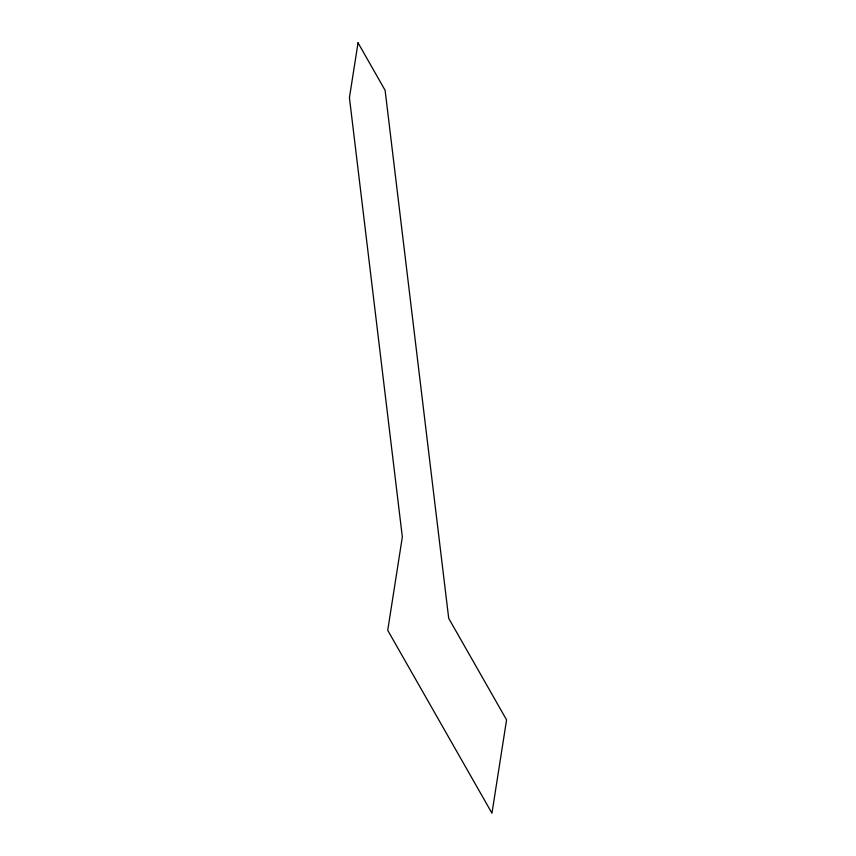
<?xml version="1.0" encoding="UTF-8"?>
<svg xmlns="http://www.w3.org/2000/svg" width="856" height="856" viewBox="0 0 856 856"><rect width="100%" height="100%" fill="white"/><g stroke="black" fill="none" stroke-linecap="round" stroke-linejoin="round"><path stroke-width="1.28" d="M358.033 42.8L349.43 97.702L402.341 536.98L387.725 630.316L491.954 813.2L506.57 719.864L448.705 618.332L385.114 90.319L358.033 42.8"/></g></svg>
